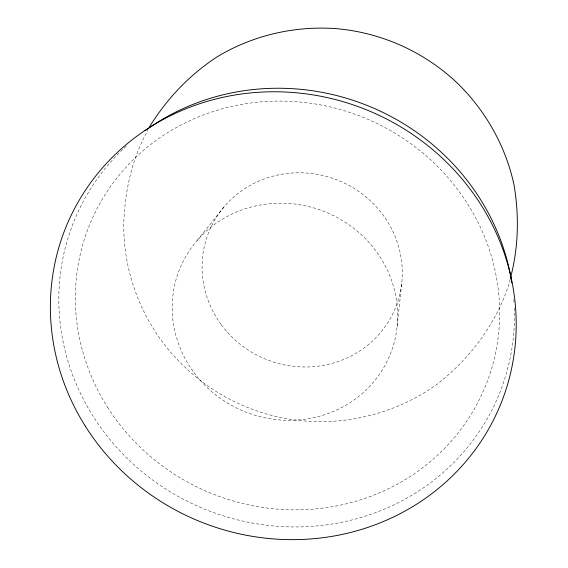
<?xml version="1.0" encoding="UTF-8"?>
<svg xmlns="http://www.w3.org/2000/svg" width="568" height="568" viewBox="0 0 568 568"><rect width="100%" height="100%" fill="white"/><g stroke="black" fill="none" stroke-linecap="round" stroke-linejoin="round"><path stroke-width="0.43" stroke-dasharray="2.84 2.13" d="M397.124 326.607L401.796 282.544M510.156 279.243L509.439 282.623C496.844 322.986 470.517 358.039 437.424 383.982C405.772 406.908 367.602 419.866 328.588 421.52L325.123 421.548C268.621 423.068 212.482 398.885 174.816 356.725L172.21 354.077C140.097 317.313 122.191 268.785 123.902 219.901C125.421 188.675 132.408 157.599 147.886 130.221M197.288 240.321L224.758 206.063M514.303 308.012A229.5 217.579 22.4 0 1 202.783 508.367A229.5 217.579 22.4 0 1 126.238 146.139M513.813 299.386A229.5 217.579 22.4 0 1 514.047 302.843M193.979 372.58A113.593 107.686 22.4 0 0 388.121 359.21A113.593 107.686 22.4 0 0 272.683 203.465A113.593 107.686 22.4 0 0 193.979 372.58M107.544 407.206A213.724 202.762 22.4 0 0 474.805 408.122A213.724 202.762 22.4 0 0 280.201 101.083A213.724 202.762 22.4 0 0 107.544 407.206M221.378 324.832A100.728 96.489 22.4 0 0 393.78 311.761A100.728 96.489 22.4 0 0 291.384 173.062A100.728 96.489 22.4 0 0 221.378 324.832"/><path stroke-width="0.85" d="M510.334 278.398C518.506 248.017 519.28 215.975 514.047 185.026C505.293 144.102 483.389 106.734 452.497 78.583L450.495 76.957C419.489 50.055 380.503 33.185 339.671 28.982L337.371 28.734C295.623 25.461 253.3 35.06 217.381 56.686C189.712 74.621 166.644 98.953 149.412 127.026M145.039 130.761A229.5 217.579 22.4 0 1 511.889 282.985M85.271 426.092A234.712 222.06 22.4 0 0 488.508 429.259A234.712 222.06 22.4 0 0 276.105 91.775A234.712 222.06 22.4 0 0 85.271 426.092"/></g></svg>
